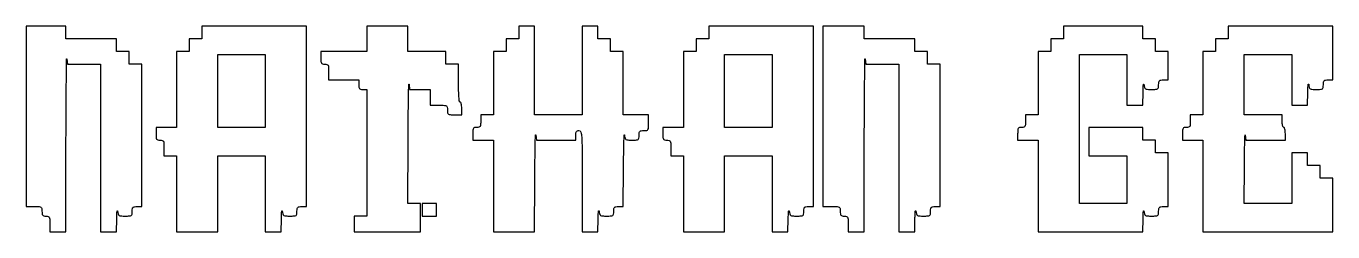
# Model space of a CAD drawing. Extents: x 0 to 825, y 15 to 145.
import ezdxf

# ---------------------------------------------------------------- set-up
doc = ezdxf.new("R2010")
doc.units = 0

msp = doc.modelspace()

# ---------------------------------------------------------------- linework, layer by layer
for points in [[(0, 88), (0, 31), (5, 31, -0.009722), (8.199987, 30.937776, -0.126045), (9.333333, 30.6, -0.222479), (9.85898, 29.819245, -0.0387), (10, 28, 0.030103), (10.097235, 26.386401, 0.144586), (10.458333, 25.55, 0.173074), (11.175563, 25.126572, 0.047675), (12.5, 25, -0.063163), (13.919849, 24.819917, -0.217022), (14.625, 24.25, -0.105983), (14.93723, 23.03969, -0.010324), (15, 20), (15, 15), (20, 15), (25, 15), (25.160037, 71.25, -0.000688), (25.250183, 92.60109, -0.001257), (25.391539, 110.021875, -0.000507), (25.557096, 124.240777, -0.934153), (25.723396, 124.25), (26.126717, 121), (36.563358, 121), (47, 121), (47, 68), (47, 15), (52, 15), (57, 15), (57.160037, 23.25, -0.005022), (57.247799, 26.230227, -0.018181), (57.391539, 28.121875, -0.269543), (57.557417, 28.34524, -0.499435), (57.723396, 28.25, 0.032252), (58.094023, 26.301328, 0.183785), (58.69245, 25.455861, 0.134167), (59.81046, 25.079654, 0.014464), (62.563358, 25, 0.01253), (65.333497, 25.069432, 0.136958), (66.38028, 25.419047, 0.211245), (66.870748, 26.201594, 0.035889), (67, 28, -0.030723), (67.103846, 29.688463, -0.167168), (67.5, 30.5, -0.167168), (68.311537, 30.896154, -0.030723), (70, 31), (73, 31), (73, 76), (73, 121), (69, 121), (65, 121), (65, 125), (65, 129), (61, 129), (57, 129), (57, 133), (57, 137), (41, 137), (25, 137), (25, 141), (25, 145), (12.5, 145), (0, 145)], [(111, 141), (111, 137), (107, 137), (103, 137), (103, 133), (103, 129), (99, 129), (95, 129), (95, 105), (95, 81), (88.5, 81), (82, 81), (82, 77, 0.016149), (82.074999, 74.678456, 0.124134), (82.40625, 73.65, 0.201266), (83.111634, 73.151756, 0.05449), (84.5, 73, -0.063163), (85.919849, 72.819917, -0.217022), (86.625, 72.25, -0.105983), (86.93723, 71.03969, -0.010324), (87, 68), (87, 63), (91, 63), (95, 63), (95, 39), (95, 15), (108, 15), (121, 15), (121, 39), (121, 63), (136, 63), (151, 63), (151, 39), (151, 15), (156, 15), (161, 15), (161.160037, 23.25, -0.005022), (161.247799, 26.230227, -0.018181), (161.391539, 28.121875, -0.269543), (161.557417, 28.34524, -0.499435), (161.723396, 28.25, 0.032252), (162.094023, 26.301328, 0.183785), (162.69245, 25.455861, 0.134167), (163.81046, 25.079654, 0.014464), (166.563358, 25, 0.01253), (169.333497, 25.069432, 0.136958), (170.38028, 25.419047, 0.211245), (170.870748, 26.201594, 0.035889), (171, 28, -0.030723), (171.103846, 29.688463, -0.167168), (171.5, 30.5, -0.167168), (172.311537, 30.896154, -0.030723), (174, 31), (177, 31), (177, 88), (177, 145), (144, 145), (111, 145)], [(215, 137), (215, 129), (200.5, 129), (186, 129), (186, 125, 0.016149), (186.074999, 122.678456, 0.124134), (186.40625, 121.65, 0.201266), (187.111634, 121.151756, 0.05449), (188.5, 121, -0.063163), (189.919849, 120.819917, -0.217022), (190.625, 120.25, -0.105983), (190.93723, 119.03969, -0.010324), (191, 116), (191, 111), (200.5, 111), (210, 111), (210, 108, 0.030103), (210.097235, 106.386401, 0.144586), (210.458333, 105.55, 0.173074), (211.175563, 105.126572, 0.047675), (212.5, 105), (215, 105), (215, 65), (215, 25), (211, 25), (207, 25), (207, 20), (207, 15), (228, 15), (249, 15), (249, 24), (249, 33), (245, 33), (241, 33), (241.160037, 72.25, -0.000996), (241.250082, 87.084057, -0.001896), (241.391539, 99.015625, -0.001149), (241.557126, 108.241411, -0.930607), (241.723396, 108.25), (242.126717, 105), (248.563358, 105), (255, 105), (255, 100), (255, 95), (260.5, 95, -0.008002), (264.082489, 94.942664, -0.11737), (265.291667, 94.613636, -0.230406), (265.847929, 93.83205, -0.041432), (266, 92, 0.036189), (266.130535, 90.198831, 0.212646), (266.625, 89.416667, 0.135673), (267.681601, 89.068508, 0.012152), (270.5, 89), (275, 89), (275, 93, 0.023598), (274.92761, 94.532944, 0.037669), (274.70625, 95.825, 0.04382), (274.387127, 96.748945, 0.295869), (274, 97, -0.379241), (273.563953, 97.386292, -0.00943), (273.270833, 100.25, -0.014311), (273.064309, 104.03426, -0.006475), (273, 109), (273, 121), (269, 121), (265, 121), (265, 125), (265, 129), (253, 129), (241, 129), (241, 137), (241, 145), (228, 145), (215, 145)], [(311, 141), (311, 137), (307, 137), (303, 137), (303, 133), (303, 129), (299, 129), (295, 129), (295, 109), (295, 89), (291, 89), (287, 89), (287, 85, -0.016149), (286.925001, 82.678456, -0.124134), (286.59375, 81.65, -0.201266), (285.888366, 81.151756, -0.05449), (284.5, 81, 0.05449), (283.111634, 80.848244, 0.201266), (282.40625, 80.35, 0.124134), (282.074999, 79.321544, 0.016149), (282, 77), (282, 73), (288.5, 73), (295, 73), (295, 44), (295, 15), (308, 15), (321, 15), (321.160037, 47.25, -0.001221), (321.250003, 59.401146, -0.002395), (321.391539, 69.071875, -0.001835), (321.557146, 76.241955, -0.927571), (321.723396, 76.25), (322.126717, 73), (334.563358, 73), (347, 73), (347, 76, -0.030703), (347.092253, 77.500917, -0.116834), (347.416667, 78.375, -0.166173), (348.024683, 78.840542, -0.081208), (349, 79, -0.341614), (350.204913, 78.068005, -0.047946), (350.734375, 74.75, -0.014718), (350.963027, 67.820552, -0.000888), (351, 47), (351, 15), (356, 15), (361, 15), (361.160037, 23.25, -0.005022), (361.247799, 26.230227, -0.018181), (361.391539, 28.121875, -0.269543), (361.557417, 28.34524, -0.499435), (361.723396, 28.25, 0.032252), (362.094023, 26.301328, 0.183785), (362.69245, 25.455861, 0.134167), (363.81046, 25.079654, 0.014464), (366.563358, 25, 0.01253), (369.333497, 25.069432, 0.136958), (370.38028, 25.419047, 0.211245), (370.870748, 26.201594, 0.035889), (371, 28, -0.030723), (371.103846, 29.688463, -0.167168), (371.5, 30.5, -0.167168), (372.311537, 30.896154, -0.030723), (374, 31), (377, 31), (377.160037, 55.25, -0.001642), (377.249844, 64.336012, -0.003413), (377.391539, 71.421875, -0.003762), (377.557184, 76.243215, -0.920571), (377.723396, 76.25, 0.032252), (378.094023, 74.301328, 0.183785), (378.69245, 73.455861, 0.134167), (379.81046, 73.079654, 0.014464), (382.563358, 73, 0.01253), (385.333497, 73.069432, 0.136958), (386.38028, 73.419047, 0.211245), (386.870748, 74.201594, 0.035889), (387, 76, -0.030723), (387.103846, 77.688463, -0.167168), (387.5, 78.5, -0.167168), (388.311537, 78.896154, -0.030723), (390, 79, 0.0387), (391.819245, 79.14102, 0.222479), (392.6, 79.666667, 0.126045), (392.937776, 80.800013, 0.009722), (393, 84), (393, 89), (385, 89), (377, 89), (377, 109), (377, 129), (373, 129), (369, 129), (369, 133), (369, 137), (365, 137), (361, 137), (361, 141), (361, 145), (356, 145), (351, 145), (351, 117), (351, 89), (336, 89), (321, 89), (321, 117), (321, 145), (316, 145), (311, 145)], [(431, 141), (431, 137), (427, 137), (423, 137), (423, 133), (423, 129), (419, 129), (415, 129), (415, 105), (415, 81), (408.5, 81), (402, 81), (402, 77, 0.016149), (402.074999, 74.678456, 0.124134), (402.40625, 73.65, 0.201266), (403.111634, 73.151756, 0.05449), (404.5, 73, -0.063163), (405.919849, 72.819917, -0.217022), (406.625, 72.25, -0.105983), (406.93723, 71.03969, -0.010324), (407, 68), (407, 63), (411, 63), (415, 63), (415, 39), (415, 15), (428, 15), (441, 15), (441, 39), (441, 63), (456, 63), (471, 63), (471, 39), (471, 15), (476, 15), (481, 15), (481.160037, 23.25, -0.005022), (481.247799, 26.230227, -0.018181), (481.391539, 28.121875, -0.269543), (481.557417, 28.34524, -0.499435), (481.723396, 28.25, 0.032252), (482.094023, 26.301328, 0.183785), (482.69245, 25.455861, 0.134167), (483.81046, 25.079654, 0.014464), (486.563358, 25, 0.01253), (489.333497, 25.069432, 0.136958), (490.38028, 25.419047, 0.211245), (490.870748, 26.201594, 0.035889), (491, 28, -0.030723), (491.103846, 29.688463, -0.167168), (491.5, 30.5, -0.167168), (492.311537, 30.896154, -0.030723), (494, 31), (497, 31), (497, 88), (497, 145), (464, 145), (431, 145)], [(503, 88), (503, 31), (508.5, 31, -0.008002), (512.082489, 30.942664, -0.11737), (513.291667, 30.613636, -0.230406), (513.847929, 29.83205, -0.041432), (514, 28, 0.030103), (514.097235, 26.386401, 0.144586), (514.458333, 25.55, 0.173074), (515.175563, 25.126572, 0.047675), (516.5, 25, -0.063163), (517.919849, 24.819917, -0.217022), (518.625, 24.25, -0.105983), (518.93723, 23.03969, -0.010324), (519, 20), (519, 15), (524, 15), (529, 15), (529.160037, 71.25, -0.000688), (529.250183, 92.60109, -0.001257), (529.391539, 110.021875, -0.000507), (529.557096, 124.240777, -0.934153), (529.723396, 124.25), (530.126717, 121), (540.563358, 121), (551, 121), (551, 68), (551, 15), (556, 15), (561, 15), (561.160037, 23.25, -0.005022), (561.247799, 26.230227, -0.018181), (561.391539, 28.121875, -0.269543), (561.557417, 28.34524, -0.499435), (561.723396, 28.25, 0.032252), (562.094023, 26.301328, 0.183785), (562.69245, 25.455861, 0.134167), (563.81046, 25.079654, 0.014464), (566.563358, 25, 0.01253), (569.333497, 25.069432, 0.136958), (570.38028, 25.419047, 0.211245), (570.870748, 26.201594, 0.035889), (571, 28, -0.030723), (571.103846, 29.688463, -0.167168), (571.5, 30.5, -0.167168), (572.311537, 30.896154, -0.030723), (574, 31), (577, 31), (577, 76), (577, 121), (573, 121), (569, 121), (569, 125), (569, 129), (565, 129), (561, 129), (561, 133), (561, 137), (545, 137), (529, 137), (529, 141), (529, 145), (516, 145), (503, 145)], [(655, 141), (655, 137), (651, 137), (647, 137), (647, 133), (647, 129), (643, 129), (639, 129), (639, 109), (639, 89), (635, 89), (631, 89), (631, 85, -0.016149), (630.925001, 82.678456, -0.124134), (630.59375, 81.65, -0.201266), (629.888366, 81.151756, -0.05449), (628.5, 81, 0.05449), (627.111634, 80.848244, 0.201266), (626.40625, 80.35, 0.124134), (626.074999, 79.321544, 0.016149), (626, 77), (626, 73), (632.5, 73), (639, 73), (639, 44), (639, 15), (672, 15), (705, 15), (705.160037, 23.25, -0.005022), (705.247799, 26.230227, -0.018181), (705.391539, 28.121875, -0.269543), (705.557417, 28.34524, -0.499435), (705.723396, 28.25, 0.032252), (706.094023, 26.301328, 0.183785), (706.69245, 25.455861, 0.134167), (707.81046, 25.079654, 0.014464), (710.563358, 25, 0.01253), (713.333497, 25.069432, 0.136958), (714.38028, 25.419047, 0.211245), (714.870748, 26.201594, 0.035889), (715, 28, -0.030723), (715.103846, 29.688463, -0.167168), (715.5, 30.5, -0.167168), (716.311537, 30.896154, -0.030723), (718, 31), (721, 31), (721, 48), (721, 65), (717, 65), (713, 65), (713, 69), (713, 73), (709, 73), (705, 73), (705, 77), (705, 81), (688, 81), (671, 81), (671, 72), (671, 63), (683, 63), (695, 63), (695, 48), (695, 33), (680, 33), (665, 33), (665, 80), (665, 127), (680, 127), (695, 127), (695, 111), (695, 95), (700, 95), (705, 95), (705.160037, 103.25, -0.005022), (705.247799, 106.230227, -0.018181), (705.391539, 108.121875, -0.269543), (705.557417, 108.34524, -0.499435), (705.723396, 108.25, 0.032252), (706.094023, 106.301328, 0.183785), (706.69245, 105.455861, 0.134167), (707.81046, 105.079654, 0.014464), (710.563358, 105, 0.01253), (713.333497, 105.069432, 0.136958), (714.38028, 105.419047, 0.211245), (714.870748, 106.201594, 0.035889), (715, 108, -0.030723), (715.103846, 109.688463, -0.167168), (715.5, 110.5, -0.167168), (716.311537, 110.896154, -0.030723), (718, 111), (721, 111), (721, 120), (721, 129), (717, 129), (713, 129), (713, 133), (713, 137), (709, 137), (705, 137), (705, 141), (705, 145), (680, 145), (655, 145)], [(759, 141), (759, 137), (755, 137), (751, 137), (751, 133), (751, 129), (747, 129), (743, 129), (743, 109), (743, 89), (739, 89), (735, 89), (735, 85, -0.016149), (734.925001, 82.678456, -0.124134), (734.59375, 81.65, -0.201266), (733.888366, 81.151756, -0.05449), (732.5, 81, 0.05449), (731.111634, 80.848244, 0.201266), (730.40625, 80.35, 0.124134), (730.074999, 79.321544, 0.016149), (730, 77), (730, 73), (736.5, 73), (743, 73), (743, 44), (743, 15), (784, 15), (825, 15), (825, 32), (825, 49), (821, 49), (817, 49), (817, 53), (817, 57), (813, 57), (809, 57), (809, 61), (809, 65), (804, 65), (799, 65), (799, 49), (799, 33), (784, 33), (769, 33), (769.160037, 56.25, -0.001716), (769.249815, 64.953014, -0.003603), (769.391539, 71.715625, -0.004204), (769.55719, 76.243474, -0.919135), (769.723396, 76.25), (770.126717, 73), (782.563358, 73), (795, 73), (795, 77, 0.023598), (794.92761, 78.532944, 0.037669), (794.70625, 79.825, 0.04382), (794.387127, 80.748945, 0.295869), (794, 81, -0.295869), (793.612873, 81.251055, -0.04382), (793.29375, 82.175, -0.037669), (793.07239, 83.467056, -0.023598), (793, 85), (793, 89), (781, 89), (769, 89), (769, 108), (769, 127), (784, 127), (799, 127), (799, 111), (799, 95), (804, 95), (809, 95), (809.160037, 103.25, -0.005022), (809.247799, 106.230227, -0.018181), (809.391539, 108.121875, -0.269543), (809.557417, 108.34524, -0.499435), (809.723396, 108.25, 0.032252), (810.094023, 106.301328, 0.183785), (810.69245, 105.455861, 0.134167), (811.81046, 105.079654, 0.014464), (814.563358, 105, 0.01253), (817.333497, 105.069432, 0.136958), (818.38028, 105.419047, 0.211245), (818.870748, 106.201594, 0.035889), (819, 108, -0.030723), (819.103846, 109.688463, -0.167168), (819.5, 110.5, -0.167168), (820.311537, 110.896154, -0.030723), (822, 111), (825, 111), (825, 128), (825, 145), (792, 145), (759, 145)]]:
    msp.add_lwpolyline(points, format="xyb", close=True)
for points in [[(151, 104), (151, 81), (136, 81), (121, 81), (121, 104), (121, 127), (136, 127), (151, 127)], [(471, 104), (471, 81), (456, 81), (441, 81), (441, 104), (441, 127), (456, 127), (471, 127)], [(250, 29), (250, 25), (254.5, 25), (259, 25), (259, 29), (259, 33), (254.5, 33), (250, 33)]]:
    msp.add_lwpolyline(points, close=True)

doc.saveas('drawing.dxf')
